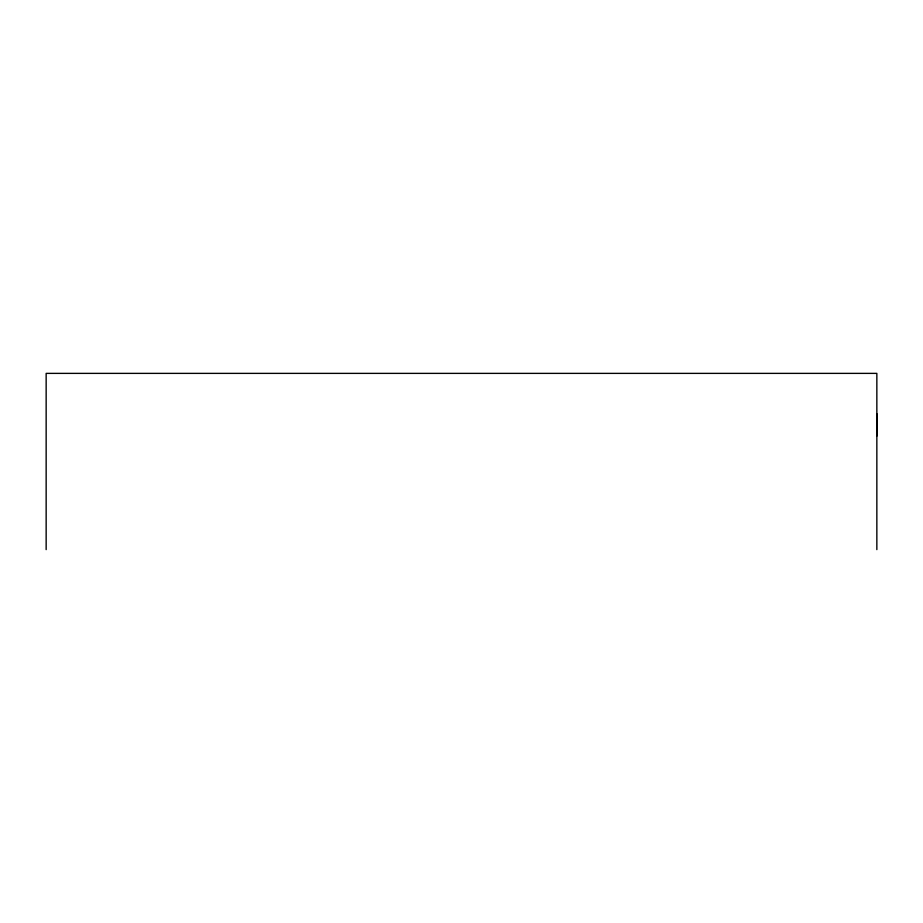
<?xml version="1.0" encoding="UTF-8"?>
<svg xmlns="http://www.w3.org/2000/svg" width="923" height="923" viewBox="0 0 923 923"><rect width="100%" height="100%" fill="white"/><g stroke="black" fill="none" stroke-linecap="round" stroke-linejoin="round"><path stroke-width="1.38" d="M876.85 436.106L876.85 413.677M876.85 549.623L876.85 373.377L46.15 373.377L46.15 549.623"/></g></svg>
